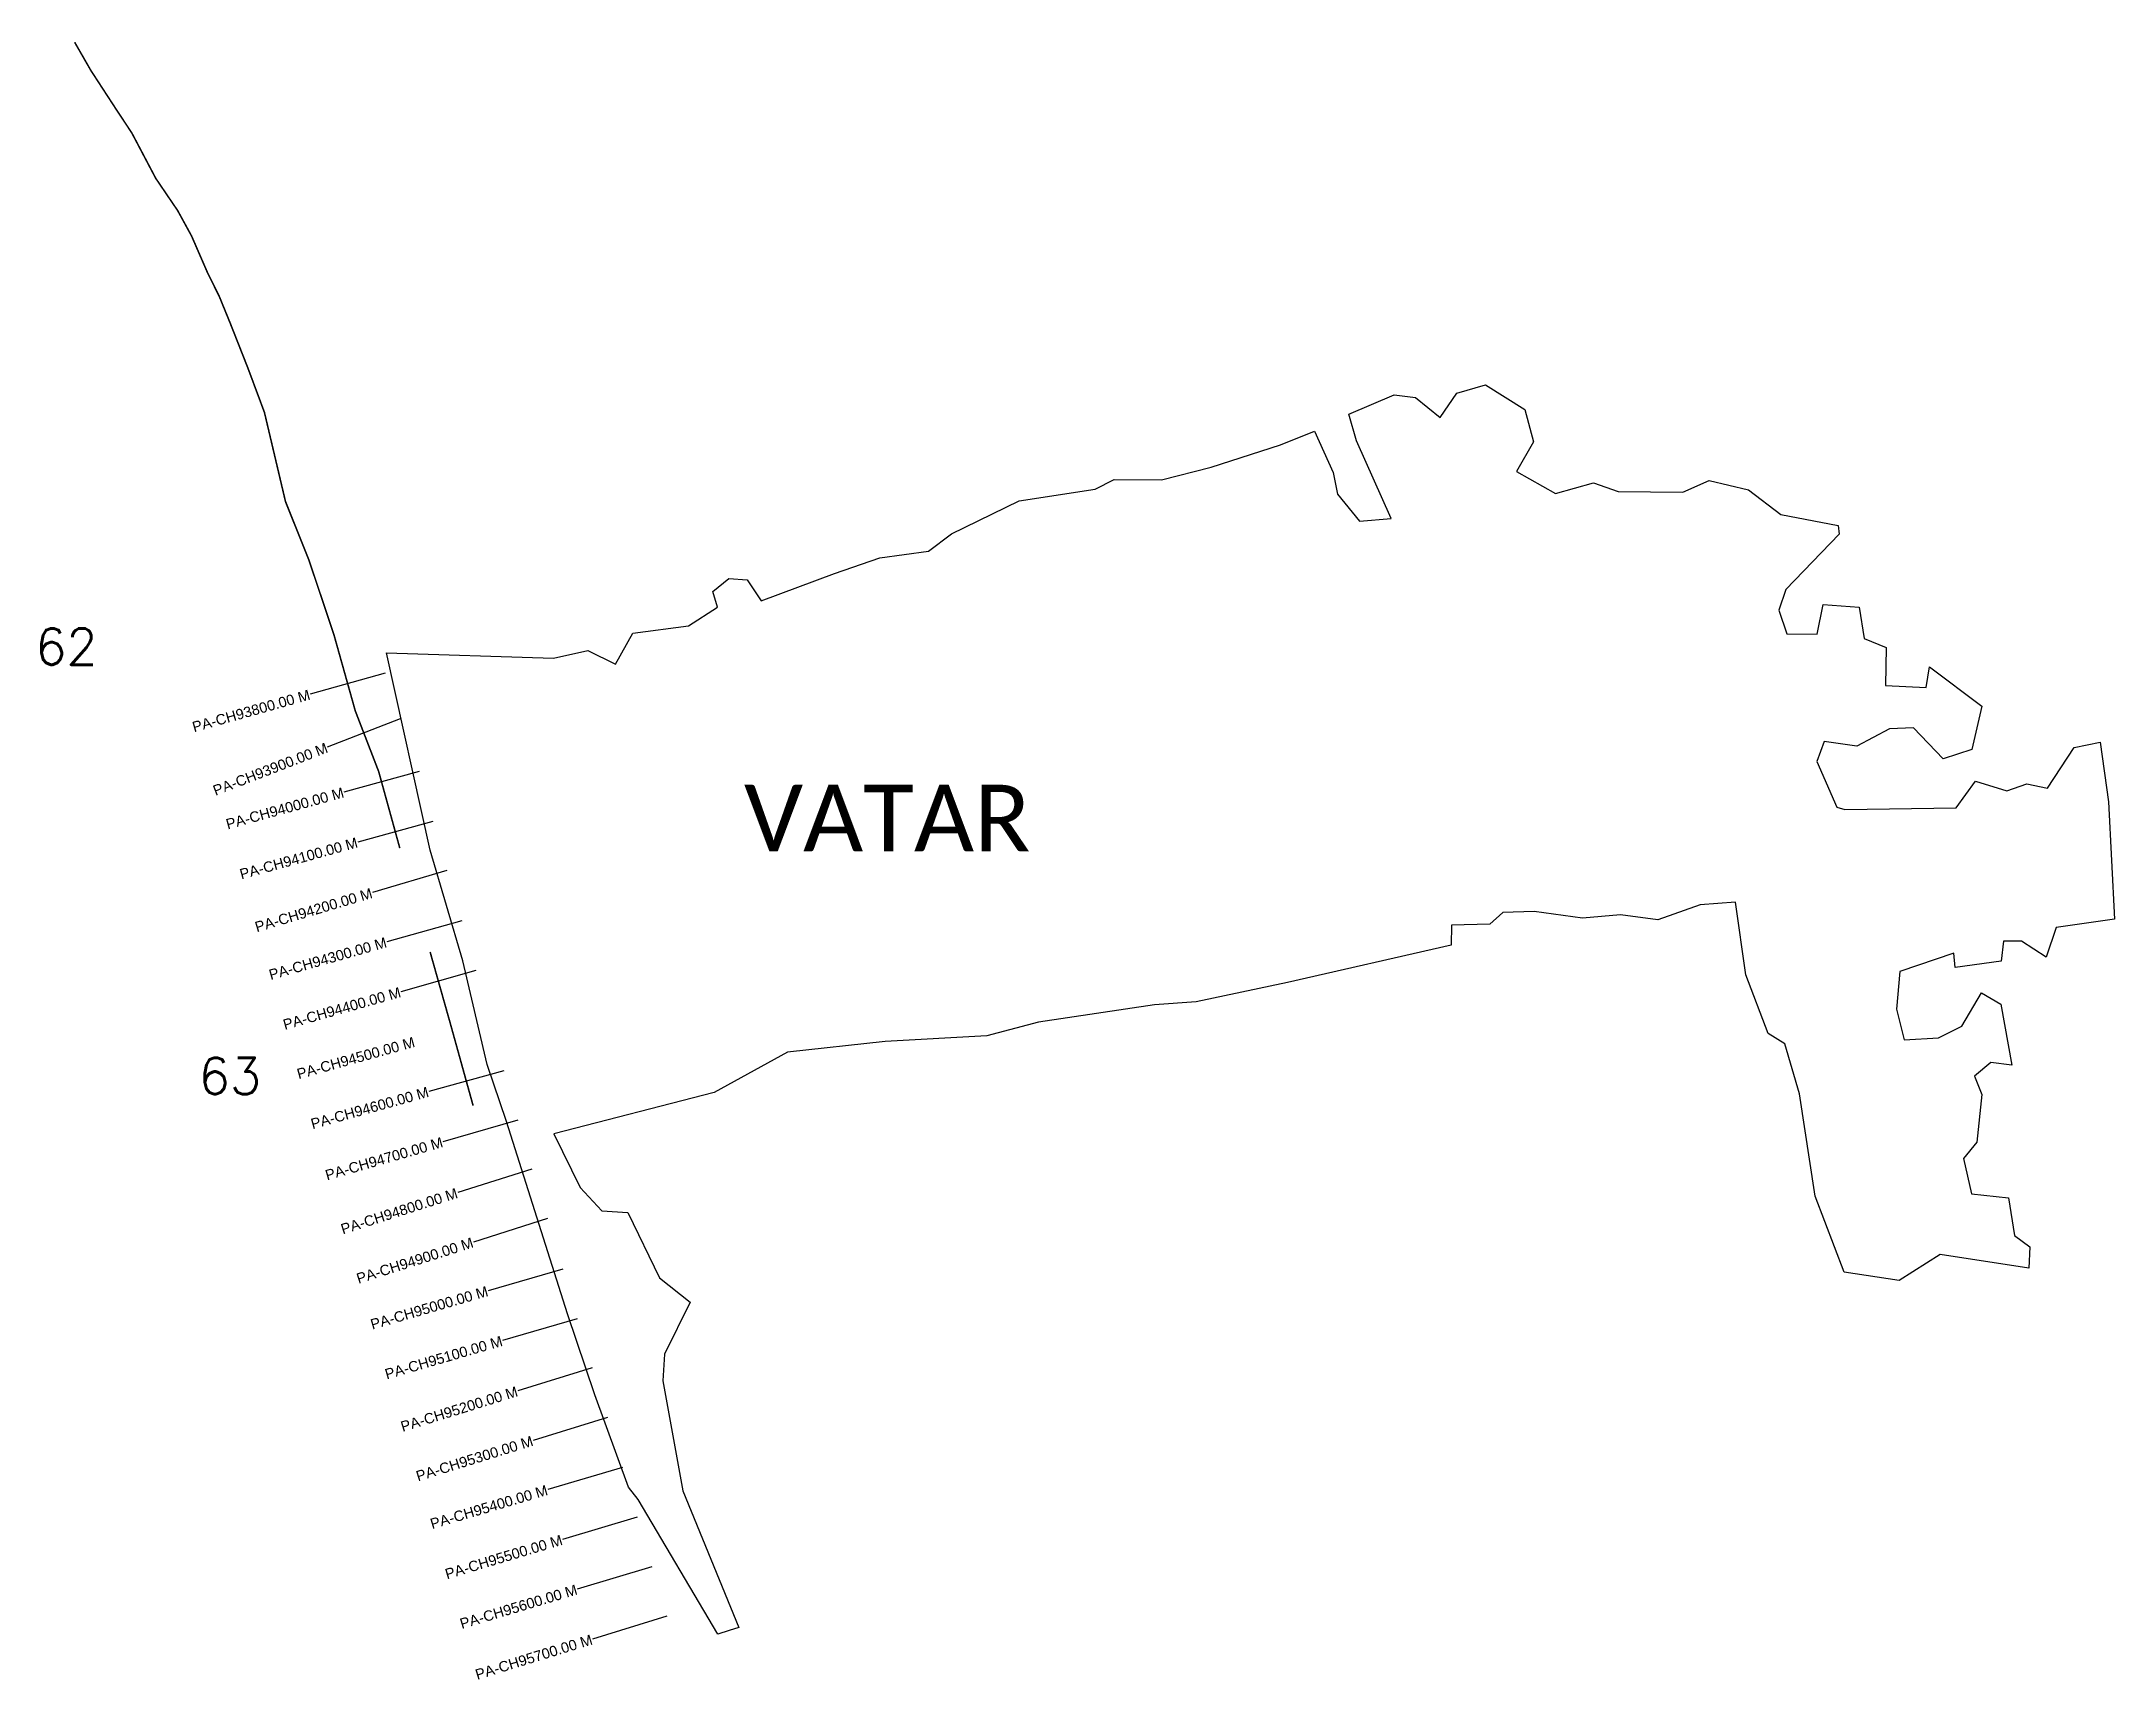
# Model space of a CAD drawing. Header units: metres. Extents: x 263289 to 267286, y 2149620 to 2152778.
import ezdxf
from ezdxf.enums import TextEntityAlignment as Align

# ---------------------------------------------------------------- set-up
doc = ezdxf.new("R2010")
doc.units = ezdxf.units.M
for name, color, linetype in [('CS', 134, 'Continuous'), ('CSMark', 6, 'Continuous'), ('NATURALLY PROTECTED', 3, 'Continuous'), ('village', 3, 'Continuous'), ('VILLAGE NAME', 250, 'Continuous')]:
    doc.layers.add(name, color=color, linetype=linetype)
doc.styles.add('DynamicDimensions', font='arial.ttf')
doc.styles.get("Standard").update_dxf_attribs({"font": 'simplex.shx'})

msp = doc.modelspace()

# ---------------------------------------------------------------- linework, layer by layer
at = {"color": 6, "flags": 128}
msp.add_lwpolyline([(265743.9, 2152026.6), (265779.9, 2151947)], dxfattribs=at)
at = {"layer": 'CS'}
for p, q in [((263951.7, 2151560), (263807.3, 2151519.5)), ((263980.6, 2151471.9), (263839.7, 2151417.4)), ((264017.1, 2151370.8), (263872.4, 2151331)), ((264043.6, 2151274.4), (263899, 2151234.6)), ((264071, 2151179.8), (263927.2, 2151137.1)), ((264099.3, 2151082.9), (263955, 2151042.1)), ((264126.5, 2150986.6), (263982.2, 2150945.8)), ((264180.5, 2150793.7), (264036, 2150753.5)), ((264207.4, 2150698.1), (264063.3, 2150656.6)), ((264234.5, 2150604), (264091.6, 2150558.6)), ((264264.8, 2150508.7), (264121.8, 2150463.3)), ((264294.4, 2150411.2), (264150.3, 2150369.4)), ((264322.2, 2150315.1), (264178.2, 2150273.4)), ((264350.8, 2150220.7), (264207.5, 2150176.3)), ((264380.4, 2150125.2), (264237.1, 2150080.8)), ((264409.1, 2150028.4), (264265.3, 2149985.9)), ((264437.4, 2149932.7), (264293.7, 2149889.8)), ((264466, 2149836.9), (264322.3, 2149794)), ((264494.8, 2149741.8), (264351.5, 2149697.7))]:
    msp.add_line(p, q, dxfattribs=at)
at = {"layer": 'NATURALLY PROTECTED', "const_width": 3, "flags": 128}
for points in [[(263353.1, 2152776.8), (263384.4, 2152722.3), (263436.9, 2152641.7), (263463.2, 2152602.1), (263509.5, 2152514.3), (263551.7, 2152452.2), (263578.3, 2152403.6), (263584.4, 2152389.7), (263608.8, 2152333.5), (263632.1, 2152286.3), (263653.1, 2152234.9), (263687, 2152148.9), (263719, 2152063.1), (263759.6, 2151891.1), (263805, 2151777.7), (263853, 2151634.3), (263894.3, 2151487.1), (263939.3, 2151370.5), (263980, 2151222.9)], [(264038.5, 2151022.5), (264077.3, 2150885), (264121.4, 2150726.2)]]:
    msp.add_lwpolyline(points, dxfattribs=at)
at = {"layer": 'village', "color": 6}
for points in [[(265779.9, 2151947, 0), (265788, 2151905.6, 0), (265830.6, 2151853.2, 0), (265891.2, 2151858.5, 0), (265824.7, 2152008.4, 0), (265810, 2152059.8, 0), (265897.5, 2152097.1, 0), (265938.2, 2152091.9, 0), (265986.3, 2152053.4, 0), (266018.4, 2152100.1, 0), (266073.6, 2152116.1, 0), (266149.4, 2152068.5, 0), (266166.2, 2152006.6, 0), (266133.3, 2151949, 0), (266208.2, 2151906.7, 0), (266281.7, 2151927, 0), (266329.4, 2151910.6, 0), (266453.8, 2151909.3, 0), (266504.7, 2151931.9, 0), (266580.6, 2151913.9, 0), (266642.7, 2151865.9, 0), (266753.4, 2151845.1, 0), (266755, 2151828.5, 0), (266652.6, 2151721.5, 0), (266639.1, 2151681.9, 0), (266654.3, 2151635.8, 0), (266712.7, 2151635.7, 0), (266724.4, 2151692.5, 0), (266793.8, 2151687.5, 0), (266803.4, 2151626.8, 0), (266845.9, 2151609.9, 0), (266844.6, 2151536.3, 0), (266923.1, 2151532.7, 0), (266929.6, 2151572.7, 0), (267030.5, 2151496.6, 0), (267010.9, 2151412.7, 0), (266955.7, 2151395.1, 0), (266898.6, 2151454.5, 0), (266852.3, 2151452.8, 0), (266789.3, 2151419.5, 0), (266726.1, 2151428.5, 0), (266712, 2151389.9, 0), (266750.7, 2151301.5, 0), (266766.3, 2151297.4, 0), (266981.1, 2151300.5, 0), (267018, 2151352.2, 0), (267078.8, 2151333.1, 0), (267116.9, 2151347.1, 0), (267156.9, 2151338.4, 0), (267208.6, 2151417.1, 0), (267258.5, 2151427.4, 0), (267274.9, 2151311.8, 0), (267286.3, 2151085.8, 0)], [(267286.3, 2151085.8, 0), (267173.8, 2151069.5, 0), (267154.7, 2151012.6, 0), (267106.8, 2151043.1, 0), (267072.3, 2151043.4, 0), (267067.6, 2151005, 0), (266978.8, 2150992.7, 0), (266976.4, 2151020.6, 0), (266872.2, 2150985, 0), (266865.7, 2150912.3, 0), (266880.6, 2150853.4, 0), (266946.8, 2150857.2, 0), (266992, 2150879.3, 0), (267030, 2150943.7, 0), (267067, 2150921.8, 0), (267088.5, 2150804.4, 0), (267047.9, 2150809.5, 0), (267016, 2150783.3, 0), (267030.5, 2150747.9, 0), (267020.5, 2150656.1, 0), (266995, 2150624.5, 0), (267010.7, 2150555.9, 0), (267082.1, 2150548.2, 0), (267093.4, 2150475.9, 0), (267123.2, 2150454.1, 0), (267120.7, 2150412.9, 0), (266950.3, 2150439, 0), (266871.2, 2150389, 0), (266765, 2150405.2, 0), (266708.8, 2150551.7, 0), (266679, 2150749.3, 0), (266650.4, 2150845.7, 0), (266618.2, 2150865.5, 0), (266575.1, 2150978.3, 0), (266555.6, 2151118.9, 0), (266487.5, 2151113.5, 0), (266405.6, 2151084.5, 0), (266333.8, 2151093.9, 0), (266260.2, 2151087.6, 0), (266167, 2151100.8, 0), (266106.7, 2151098.5, 0), (266081.8, 2151075.9, 0), (266008.1, 2151074.4, 0), (266007.1, 2151035.7, 0), (265691.9, 2150963.8, 0), (265515.7, 2150926.7, 0), (265435.4, 2150920.9, 0), (265211.2, 2150887, 0), (265111.9, 2150860.8, 0), (264915.7, 2150849.9, 0), (264727.5, 2150829.1, 0), (264585.9, 2150751.4, 0), (264277.1, 2150671.7, 0), (264328, 2150568.5, 0), (264369.6, 2150523.1, 0), (264419.5, 2150520.4, 0), (264480.7, 2150394.1, 0), (264539.9, 2150347.1, 0), (264490.1, 2150247, 0), (264487, 2150195.9, 0), (264525.8, 2149983.7, 0), (264633.7, 2149720.1, 0), (264614.9, 2149714.1, 0), (264593.1, 2149706.8, 0), (264439.9, 2149967, 0), (264421.2, 2149990.7, 0), (264355.9, 2150168.4, 0), (264303.4, 2150324.9, 0), (264185.7, 2150695.8, 0), (264148.7, 2150805.5, 0), (264101.6, 2151005.7, 0), (264038.7, 2151218.8, 0), (263954.4, 2151599.2, 0), (264276.3, 2151588.9, 0), (264342.8, 2151604.1, 0), (264396.1, 2151577.5, 0), (264429.2, 2151637.6, 0), (264536.4, 2151651.4, 0), (264592.8, 2151687.2, 0), (264583.3, 2151717.8, 0), (264614.6, 2151742.9, 0), (264649.8, 2151740.4, 0), (264676.5, 2151700, 0), (264818, 2151752.4, 0), (264905.4, 2151782.3, 0), (264999.1, 2151795.7, 0), (265043.9, 2151828.8, 0), (265174, 2151892.5, 0), (265320.5, 2151915, 0), (265357.6, 2151933.5, 0), (265448.8, 2151933.1, 0), (265544.6, 2151957.4, 0), (265678, 2152000.6, 0), (265743.9, 2152026.6, 0)]]:
    msp.add_polyline3d(points, dxfattribs=at)

# ---------------------------------------------------------------- texts
at = {"char_height": 70, "attachment_point": 1}
for s, insert in [('62', (263277.1, 2151646.5)), ('63', (263592.4, 2150818.5))]:
    msp.add_mtext_dynamic_manual_height_columns(s, width=95.172, gutter_width=1, heights=[0], dxfattribs=dict(at, insert=insert))
at = {"layer": 'CSMark', "style": 'DynamicDimensions'}
for s, rotation, p in [('PA-CH93800.00 M', 15.6813, (263806.3, 2151519.2)), ('PA-CH93900.00 M', 21.1287, (263839.7, 2151417.4)), ('PA-CH94000.00 M', 15.4075, (263871.5, 2151330.7)), ('PA-CH94100.00 M', 15.4075, (263898, 2151234.3)), ('PA-CH94200.00 M', 16.5384, (263926.2, 2151136.8)), ('PA-CH94300.00 M', 15.7716, (263954, 2151041.8)), ('PA-CH94400.00 M', 15.7716, (263981.2, 2150945.6)), ('PA-CH94500.00 M', 15.5407, (264008.2, 2150849.6)), ('PA-CH94600.00 M', 15.5407, (264035, 2150753.3)), ('PA-CH94700.00 M', 16.0518, (264062.3, 2150656.4)), ('PA-CH94800.00 M', 17.6029, (264090.6, 2150558.3)), ('PA-CH94900.00 M', 17.6029, (264120.8, 2150463)), ('PA-CH95000.00 M', 16.1645, (264149.4, 2150369.1)), ('PA-CH95100.00 M', 16.1645, (264177.2, 2150273.1)), ('PA-CH95200.00 M', 17.2213, (264206.5, 2150176)), ('PA-CH95300.00 M', 17.2213, (264236.1, 2150080.5)), ('PA-CH95400.00 M', 16.4548, (264264.3, 2149985.6)), ('PA-CH95500.00 M', 16.6312, (264292.7, 2149889.5)), ('PA-CH95600.00 M', 16.6312, (264321.3, 2149793.7)), ('PA-CH95700.00 M', 17.0899, (264350.5, 2149697.4))]:
    msp.add_text(s, height=20, rotation=rotation, dxfattribs=at).set_placement(p, align=Align.MIDDLE_RIGHT)
at = {"layer": 'VILLAGE NAME', "insert": (264643.8, 2151345.1), "char_height": 128.647, "attachment_point": 1}
msp.add_mtext_dynamic_manual_height_columns('{\\fCalibri|b0|i0|c0|p34;VATAR}', width=737.615, gutter_width=643.2, heights=[0], dxfattribs=at)

doc.saveas('drawing.dxf')
